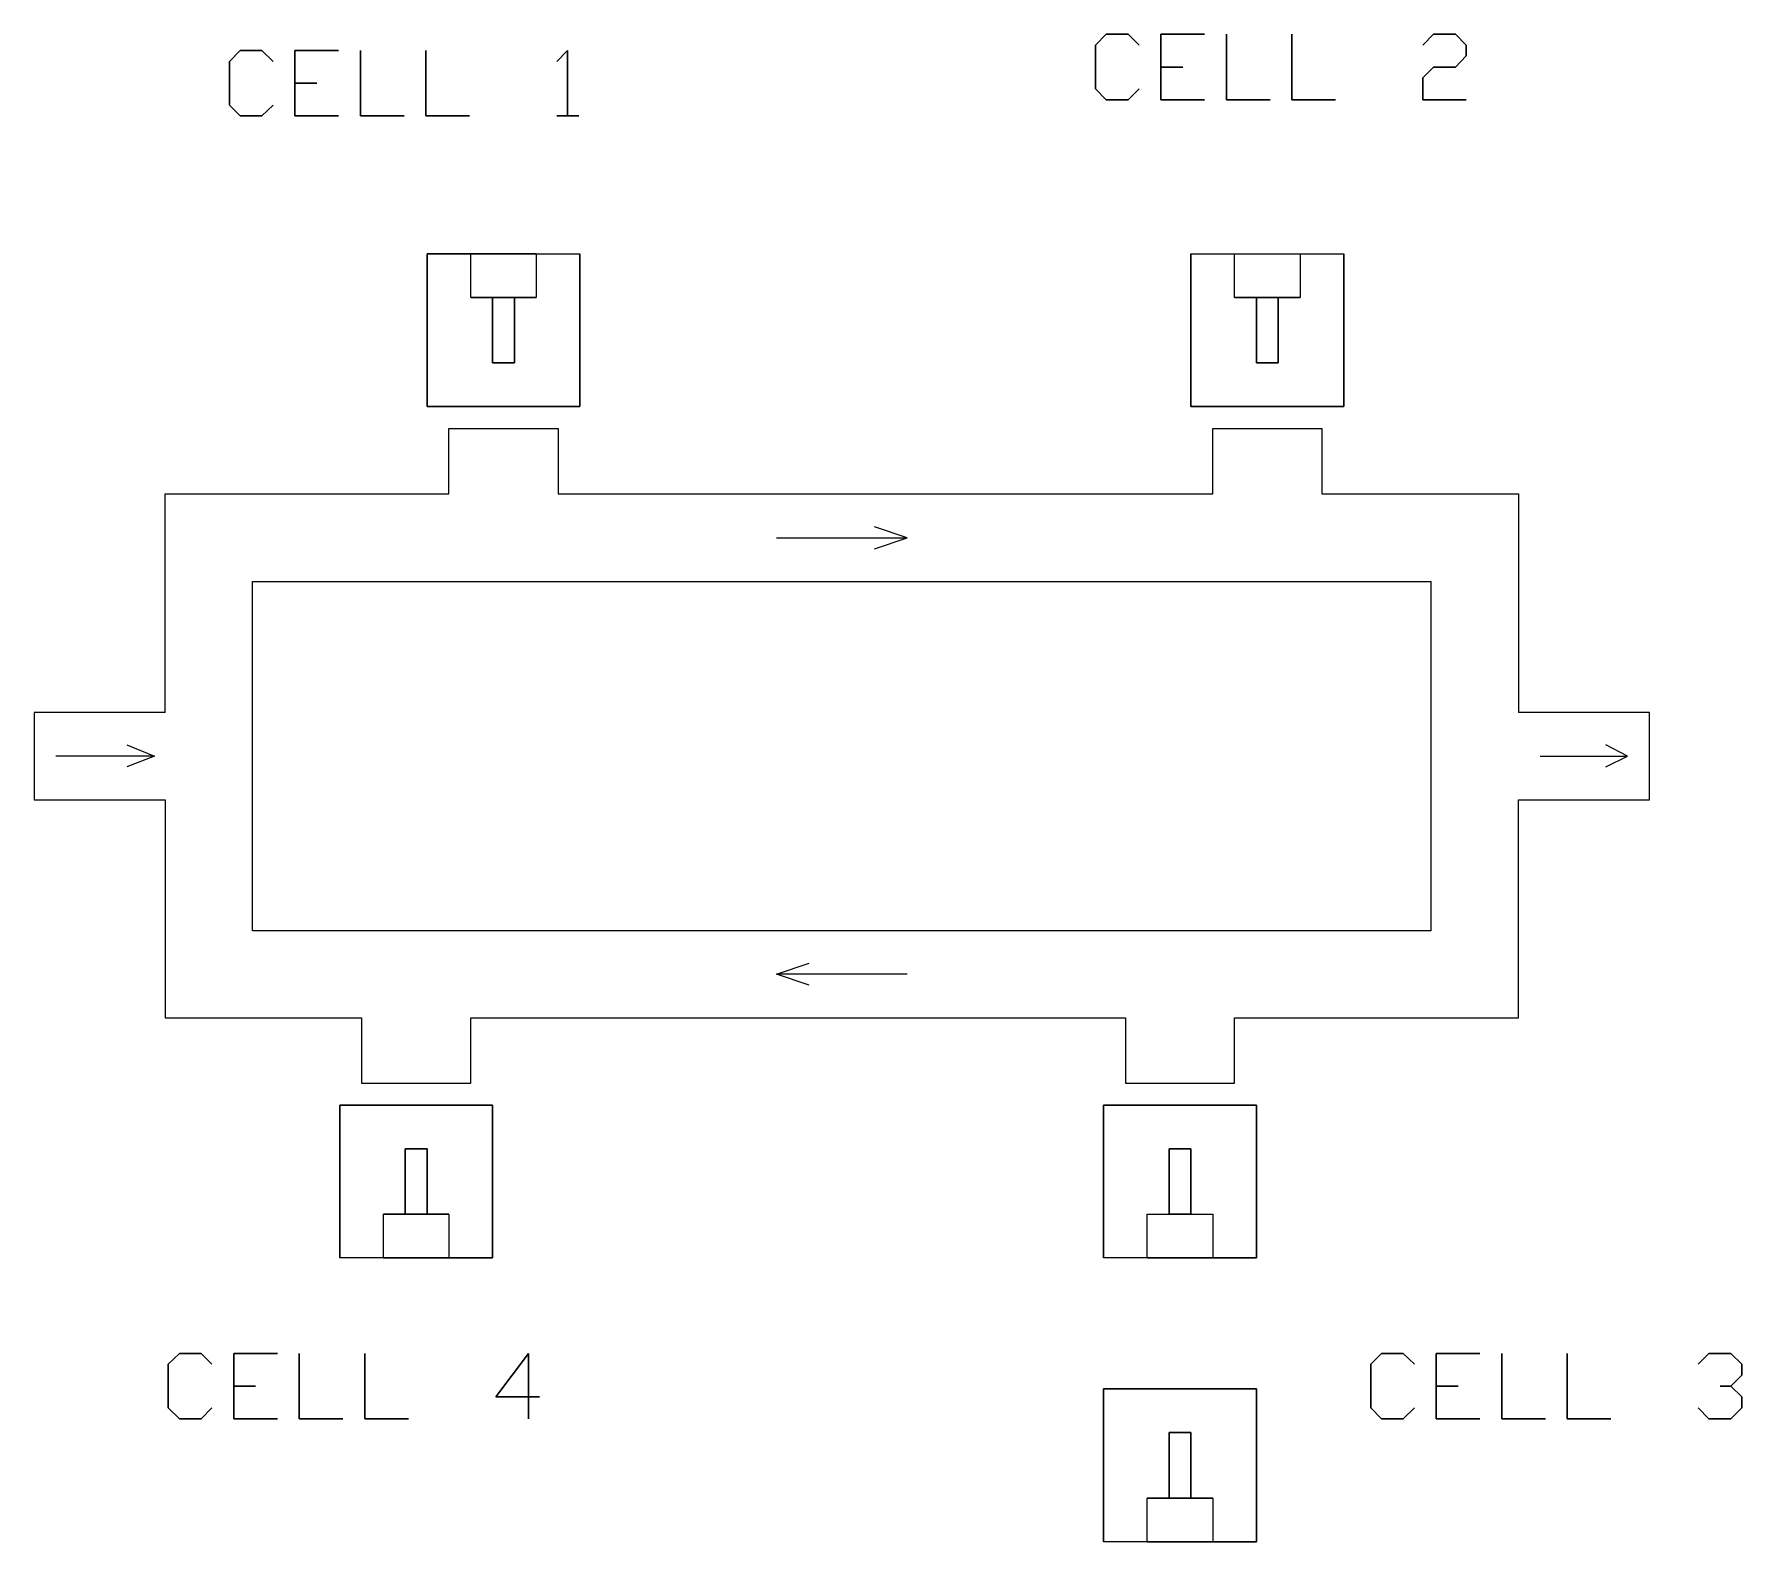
# Model space of a CAD drawing. Extents: x 3.31 to 8.71, y 0.31 to 5.08.
import ezdxf

# ---------------------------------------------------------------- set-up
doc = ezdxf.new("R2010")
doc.units = 0
doc.header["$MEASUREMENT"] = 0
doc.layers.get('0').update_dxf_attribs({"linetype": 'CONTINUOUS'})

msp = doc.modelspace()

# ---------------------------------------------------------------- linework, layer by layer
for p, q in [((6.701, 5.077), (6.667, 5.042)), ((6.667, 5.042), (6.701, 5.077)), ((6.77, 5.077), (6.701, 5.077)), ((6.701, 5.077), (6.77, 5.077)), ((6.805, 5.042), (6.77, 5.077)), ((6.77, 5.077), (6.805, 5.042)), ((7.012, 5.077), (6.874, 5.077)), ((6.874, 5.077), (7.012, 5.077)), ((6.874, 5.077), (6.874, 4.87)), ((6.874, 4.87), (6.874, 5.077)), ((7.081, 4.87), (7.081, 5.077)), ((7.081, 5.077), (7.081, 4.87)), ((7.288, 4.87), (7.288, 5.077)), ((7.288, 5.077), (7.288, 4.87)), ((7.736, 5.077), (7.702, 5.042)), ((7.702, 5.042), (7.736, 5.077)), ((7.805, 5.077), (7.736, 5.077)), ((7.736, 5.077), (7.805, 5.077)), ((7.839, 5.042), (7.805, 5.077)), ((7.805, 5.077), (7.839, 5.042)), ((3.964, 5.025), (3.93, 4.991)), ((3.93, 4.991), (3.964, 5.025)), ((4.033, 5.025), (3.964, 5.025)), ((3.964, 5.025), (4.033, 5.025)), ((4.068, 4.991), (4.033, 5.025)), ((4.033, 5.025), (4.068, 4.991)), ((4.275, 5.025), (4.137, 5.025)), ((4.137, 5.025), (4.275, 5.025)), ((4.137, 5.025), (4.137, 4.819)), ((4.137, 4.819), (4.137, 5.025)), ((4.344, 4.819), (4.344, 5.025)), ((4.344, 5.025), (4.344, 4.819)), ((4.551, 4.819), (4.551, 5.025)), ((4.551, 5.025), (4.551, 4.819)), ((4.999, 5.025), (4.965, 4.991)), ((4.965, 4.991), (4.999, 5.025)), ((4.999, 4.819), (4.999, 5.025)), ((4.999, 5.025), (4.999, 4.819)), ((6.667, 5.042), (6.667, 4.904)), ((6.667, 4.904), (6.667, 5.042)), ((7.839, 5.008), (7.839, 5.042)), ((7.839, 5.042), (7.839, 5.008)), ((3.93, 4.991), (3.93, 4.853)), ((3.93, 4.853), (3.93, 4.991)), ((6.943, 4.973), (6.874, 4.973)), ((6.874, 4.973), (6.943, 4.973)), ((7.702, 4.939), (7.736, 4.973)), ((7.736, 4.973), (7.702, 4.939)), ((7.736, 4.973), (7.805, 4.973)), ((7.805, 4.973), (7.736, 4.973)), ((7.805, 4.973), (7.839, 5.008)), ((7.839, 5.008), (7.805, 4.973)), ((4.206, 4.922), (4.137, 4.922)), ((4.137, 4.922), (4.206, 4.922)), ((7.702, 4.87), (7.702, 4.939)), ((7.702, 4.939), (7.702, 4.87)), ((6.667, 4.904), (6.701, 4.87)), ((6.701, 4.87), (6.667, 4.904)), ((6.701, 4.87), (6.77, 4.87)), ((6.77, 4.87), (6.701, 4.87)), ((6.77, 4.87), (6.805, 4.904)), ((6.805, 4.904), (6.77, 4.87)), ((7.012, 4.87), (6.874, 4.87)), ((6.874, 4.87), (7.012, 4.87)), ((7.219, 4.87), (7.081, 4.87)), ((7.081, 4.87), (7.219, 4.87)), ((7.426, 4.87), (7.288, 4.87)), ((7.288, 4.87), (7.426, 4.87)), ((7.702, 4.87), (7.839, 4.87)), ((7.839, 4.87), (7.702, 4.87)), ((3.93, 4.853), (3.964, 4.819)), ((3.964, 4.819), (3.93, 4.853)), ((3.964, 4.819), (4.033, 4.819)), ((4.033, 4.819), (3.964, 4.819)), ((4.033, 4.819), (4.068, 4.853)), ((4.068, 4.853), (4.033, 4.819)), ((4.275, 4.819), (4.137, 4.819)), ((4.137, 4.819), (4.275, 4.819)), ((4.482, 4.819), (4.344, 4.819)), ((4.344, 4.819), (4.482, 4.819)), ((4.689, 4.819), (4.551, 4.819)), ((4.551, 4.819), (4.689, 4.819)), ((5.034, 4.819), (4.965, 4.819)), ((4.965, 4.819), (5.034, 4.819)), ((4.693, 4.383), (4.555, 4.383)), ((4.555, 3.9), (4.555, 4.383)), ((4.555, 4.383), (4.555, 3.9)), ((4.555, 4.383), (4.693, 4.383)), ((4.9, 4.383), (4.693, 4.383)), ((4.693, 4.245), (4.693, 4.383)), ((4.693, 4.245), (4.693, 4.383)), ((4.693, 4.383), (4.9, 4.383)), ((4.9, 4.383), (5.038, 4.383)), ((4.9, 4.383), (5.038, 4.383)), ((4.9, 4.383), (4.9, 4.245)), ((4.9, 4.383), (4.9, 4.245)), ((5.038, 4.383), (5.038, 3.9)), ((5.038, 3.9), (5.038, 4.383)), ((6.969, 4.383), (7.107, 4.383)), ((6.969, 3.9), (6.969, 4.383)), ((6.969, 4.383), (6.969, 3.9)), ((6.969, 4.383), (7.107, 4.383)), ((7.107, 4.383), (7.314, 4.383)), ((7.107, 4.245), (7.107, 4.383)), ((7.107, 4.245), (7.107, 4.383)), ((7.107, 4.383), (7.314, 4.383)), ((7.314, 4.383), (7.452, 4.383)), ((7.314, 4.383), (7.452, 4.383)), ((7.314, 4.383), (7.314, 4.245)), ((7.314, 4.383), (7.314, 4.245)), ((7.452, 4.383), (7.452, 3.9)), ((7.452, 3.9), (7.452, 4.383)), ((4.9, 4.245), (4.693, 4.245)), ((4.693, 4.245), (4.9, 4.245)), ((4.762, 4.245), (4.831, 4.245)), ((4.762, 4.038), (4.762, 4.245)), ((4.762, 4.245), (4.762, 4.038)), ((4.762, 4.245), (4.831, 4.245)), ((4.831, 4.245), (4.831, 4.038)), ((4.831, 4.038), (4.831, 4.245)), ((7.314, 4.245), (7.107, 4.245)), ((7.107, 4.245), (7.314, 4.245)), ((7.176, 4.245), (7.245, 4.245)), ((7.176, 4.038), (7.176, 4.245)), ((7.176, 4.245), (7.176, 4.038)), ((7.176, 4.245), (7.245, 4.245)), ((7.245, 4.245), (7.245, 4.038)), ((7.245, 4.038), (7.245, 4.245)), ((4.831, 4.038), (4.762, 4.038)), ((4.762, 4.038), (4.831, 4.038)), ((7.245, 4.038), (7.176, 4.038)), ((7.176, 4.038), (7.245, 4.038)), ((5.038, 3.9), (4.555, 3.9)), ((4.555, 3.9), (5.038, 3.9)), ((7.452, 3.9), (6.969, 3.9)), ((6.969, 3.9), (7.452, 3.9)), ((4.624, 3.624), (4.624, 3.831)), ((4.624, 3.831), (4.969, 3.831)), ((4.969, 3.831), (4.969, 3.624)), ((7.038, 3.624), (7.038, 3.831)), ((7.038, 3.831), (7.383, 3.831)), ((7.383, 3.831), (7.383, 3.624)), ((3.727, 2.934), (3.727, 3.624)), ((3.727, 3.624), (4.624, 3.624)), ((4.969, 3.624), (7.038, 3.624)), ((7.383, 3.624), (8.004, 3.624)), ((8.004, 3.624), (8.004, 2.934)), ((6.072, 3.486), (5.969, 3.52)), ((5.659, 3.486), (6.072, 3.486)), ((5.969, 3.451), (6.072, 3.486)), ((4.003, 2.244), (4.003, 3.348)), ((4.003, 3.348), (7.728, 3.348)), ((7.728, 2.244), (7.728, 3.348)), ((3.727, 2.934), (3.313, 2.934)), ((3.313, 2.934), (3.313, 2.658)), ((8.418, 2.934), (8.004, 2.934)), ((8.418, 2.658), (8.418, 2.934)), ((3.606, 2.831), (3.693, 2.796)), ((8.349, 2.796), (8.28, 2.831)), ((3.693, 2.796), (3.382, 2.796)), ((3.693, 2.796), (3.606, 2.762)), ((8.073, 2.796), (8.349, 2.796)), ((8.28, 2.762), (8.349, 2.796)), ((3.313, 2.658), (3.727, 2.658)), ((3.727, 2.658), (3.727, 1.969)), ((8.004, 1.969), (8.004, 2.658)), ((8.004, 2.658), (8.418, 2.658)), ((7.728, 2.244), (4.003, 2.244)), ((5.659, 2.107), (5.762, 2.141)), ((6.072, 2.107), (5.659, 2.107)), ((5.762, 2.072), (5.659, 2.107)), ((3.727, 1.969), (4.348, 1.969)), ((4.348, 1.969), (4.348, 1.762)), ((4.693, 1.762), (4.693, 1.969)), ((4.693, 1.969), (6.762, 1.969)), ((6.762, 1.969), (6.762, 1.762)), ((7.107, 1.762), (7.107, 1.969)), ((7.107, 1.969), (8.004, 1.969)), ((4.348, 1.762), (4.693, 1.762)), ((6.762, 1.762), (7.107, 1.762)), ((4.762, 1.693), (4.279, 1.693)), ((4.279, 1.21), (4.279, 1.693)), ((4.279, 1.693), (4.279, 1.21)), ((4.279, 1.693), (4.762, 1.693)), ((4.762, 1.693), (4.762, 1.21)), ((4.762, 1.21), (4.762, 1.693)), ((7.176, 1.693), (6.693, 1.693)), ((6.693, 1.21), (6.693, 1.693)), ((6.693, 1.693), (6.693, 1.21)), ((6.693, 1.693), (7.176, 1.693)), ((7.176, 1.693), (7.176, 1.21)), ((7.176, 1.21), (7.176, 1.693)), ((4.555, 1.555), (4.486, 1.555)), ((4.486, 1.348), (4.486, 1.555)), ((4.486, 1.555), (4.486, 1.348)), ((4.486, 1.555), (4.555, 1.555)), ((4.555, 1.555), (4.555, 1.348)), ((4.555, 1.348), (4.555, 1.555)), ((6.969, 1.555), (6.9, 1.555)), ((6.9, 1.348), (6.9, 1.555)), ((6.9, 1.555), (6.9, 1.348)), ((6.9, 1.555), (6.969, 1.555)), ((6.969, 1.555), (6.969, 1.348)), ((6.969, 1.348), (6.969, 1.555)), ((4.624, 1.348), (4.417, 1.348)), ((4.417, 1.21), (4.417, 1.348)), ((4.417, 1.21), (4.417, 1.348)), ((4.417, 1.348), (4.624, 1.348)), ((4.555, 1.348), (4.486, 1.348)), ((4.486, 1.348), (4.555, 1.348)), ((4.624, 1.348), (4.624, 1.21)), ((4.624, 1.348), (4.624, 1.21)), ((6.831, 1.348), (7.038, 1.348)), ((6.831, 1.21), (6.831, 1.348)), ((6.831, 1.21), (6.831, 1.348)), ((6.831, 1.348), (7.038, 1.348)), ((6.969, 1.348), (6.9, 1.348)), ((6.9, 1.348), (6.969, 1.348)), ((7.038, 1.348), (7.038, 1.21)), ((7.038, 1.348), (7.038, 1.21)), ((4.417, 1.21), (4.279, 1.21)), ((4.417, 1.21), (4.279, 1.21)), ((4.624, 1.21), (4.417, 1.21)), ((4.417, 1.21), (4.624, 1.21)), ((4.762, 1.21), (4.624, 1.21)), ((4.624, 1.21), (4.762, 1.21)), ((6.831, 1.21), (6.693, 1.21)), ((6.831, 1.21), (6.693, 1.21)), ((7.038, 1.21), (6.831, 1.21)), ((6.831, 1.21), (7.038, 1.21)), ((7.176, 1.21), (7.038, 1.21)), ((7.038, 1.21), (7.176, 1.21)), ((3.772, 0.908), (3.737, 0.874)), ((3.737, 0.874), (3.772, 0.908)), ((3.737, 0.874), (3.737, 0.736)), ((3.737, 0.736), (3.737, 0.874)), ((3.841, 0.908), (3.772, 0.908)), ((3.772, 0.908), (3.841, 0.908)), ((3.875, 0.874), (3.841, 0.908)), ((3.841, 0.908), (3.875, 0.874)), ((4.082, 0.908), (3.944, 0.908)), ((3.944, 0.908), (4.082, 0.908)), ((3.944, 0.908), (3.944, 0.702)), ((3.944, 0.702), (3.944, 0.908)), ((4.151, 0.702), (4.151, 0.908)), ((4.151, 0.908), (4.151, 0.702)), ((4.358, 0.702), (4.358, 0.908)), ((4.358, 0.908), (4.358, 0.702)), ((4.875, 0.908), (4.772, 0.771)), ((4.772, 0.771), (4.875, 0.908)), ((4.875, 0.908), (4.875, 0.702)), ((4.875, 0.702), (4.875, 0.908)), ((7.571, 0.908), (7.537, 0.874)), ((7.537, 0.874), (7.571, 0.908)), ((7.537, 0.874), (7.537, 0.736)), ((7.537, 0.736), (7.537, 0.874)), ((7.64, 0.908), (7.571, 0.908)), ((7.571, 0.908), (7.64, 0.908)), ((7.675, 0.874), (7.64, 0.908)), ((7.64, 0.908), (7.675, 0.874)), ((7.882, 0.908), (7.744, 0.908)), ((7.744, 0.908), (7.882, 0.908)), ((7.744, 0.908), (7.744, 0.702)), ((7.744, 0.702), (7.744, 0.908)), ((7.951, 0.702), (7.951, 0.908)), ((7.951, 0.908), (7.951, 0.702)), ((8.158, 0.702), (8.158, 0.908)), ((8.158, 0.908), (8.158, 0.702)), ((8.606, 0.908), (8.572, 0.874)), ((8.572, 0.874), (8.606, 0.908)), ((8.675, 0.908), (8.606, 0.908)), ((8.606, 0.908), (8.675, 0.908)), ((8.71, 0.874), (8.675, 0.908)), ((8.675, 0.908), (8.71, 0.874)), ((8.71, 0.84), (8.71, 0.874)), ((8.71, 0.874), (8.71, 0.84)), ((8.675, 0.805), (8.71, 0.84)), ((8.71, 0.84), (8.675, 0.805)), ((4.013, 0.805), (3.944, 0.805)), ((3.944, 0.805), (4.013, 0.805)), ((4.91, 0.771), (4.772, 0.771)), ((4.772, 0.771), (4.91, 0.771)), ((7.176, 0.796), (6.693, 0.796)), ((6.693, 0.313), (6.693, 0.796)), ((6.693, 0.796), (6.693, 0.313)), ((6.693, 0.796), (7.176, 0.796)), ((7.176, 0.796), (7.176, 0.313)), ((7.176, 0.313), (7.176, 0.796)), ((7.813, 0.805), (7.744, 0.805)), ((7.744, 0.805), (7.813, 0.805)), ((8.675, 0.805), (8.641, 0.805)), ((8.641, 0.805), (8.675, 0.805)), ((8.71, 0.771), (8.675, 0.805)), ((8.675, 0.805), (8.71, 0.771)), ((8.71, 0.736), (8.71, 0.771)), ((8.71, 0.771), (8.71, 0.736)), ((3.737, 0.736), (3.772, 0.702)), ((3.772, 0.702), (3.737, 0.736)), ((3.772, 0.702), (3.841, 0.702)), ((3.841, 0.702), (3.772, 0.702)), ((3.841, 0.702), (3.875, 0.736)), ((3.875, 0.736), (3.841, 0.702)), ((4.082, 0.702), (3.944, 0.702)), ((3.944, 0.702), (4.082, 0.702)), ((4.289, 0.702), (4.151, 0.702)), ((4.151, 0.702), (4.289, 0.702)), ((4.496, 0.702), (4.358, 0.702)), ((4.358, 0.702), (4.496, 0.702)), ((7.537, 0.736), (7.571, 0.702)), ((7.571, 0.702), (7.537, 0.736)), ((7.571, 0.702), (7.64, 0.702)), ((7.64, 0.702), (7.571, 0.702)), ((7.64, 0.702), (7.675, 0.736)), ((7.675, 0.736), (7.64, 0.702)), ((7.882, 0.702), (7.744, 0.702)), ((7.744, 0.702), (7.882, 0.702)), ((8.089, 0.702), (7.951, 0.702)), ((7.951, 0.702), (8.089, 0.702)), ((8.296, 0.702), (8.158, 0.702)), ((8.158, 0.702), (8.296, 0.702)), ((8.572, 0.736), (8.606, 0.702)), ((8.606, 0.702), (8.572, 0.736)), ((8.606, 0.702), (8.675, 0.702)), ((8.675, 0.702), (8.606, 0.702)), ((8.675, 0.702), (8.71, 0.736)), ((8.71, 0.736), (8.675, 0.702)), ((6.969, 0.658), (6.9, 0.658)), ((6.9, 0.451), (6.9, 0.658)), ((6.9, 0.658), (6.9, 0.451)), ((6.9, 0.658), (6.969, 0.658)), ((6.969, 0.658), (6.969, 0.451)), ((6.969, 0.451), (6.969, 0.658)), ((7.038, 0.451), (6.831, 0.451)), ((6.831, 0.313), (6.831, 0.451)), ((6.831, 0.313), (6.831, 0.451)), ((6.831, 0.451), (7.038, 0.451)), ((6.969, 0.451), (6.9, 0.451)), ((6.9, 0.451), (6.969, 0.451)), ((7.038, 0.451), (7.038, 0.313)), ((7.038, 0.451), (7.038, 0.313)), ((6.831, 0.313), (6.693, 0.313)), ((6.831, 0.313), (6.693, 0.313)), ((7.038, 0.313), (6.831, 0.313)), ((6.831, 0.313), (7.038, 0.313)), ((7.176, 0.313), (7.038, 0.313)), ((7.038, 0.313), (7.176, 0.313))]:
    msp.add_line(p, q)

doc.saveas('drawing.dxf')
